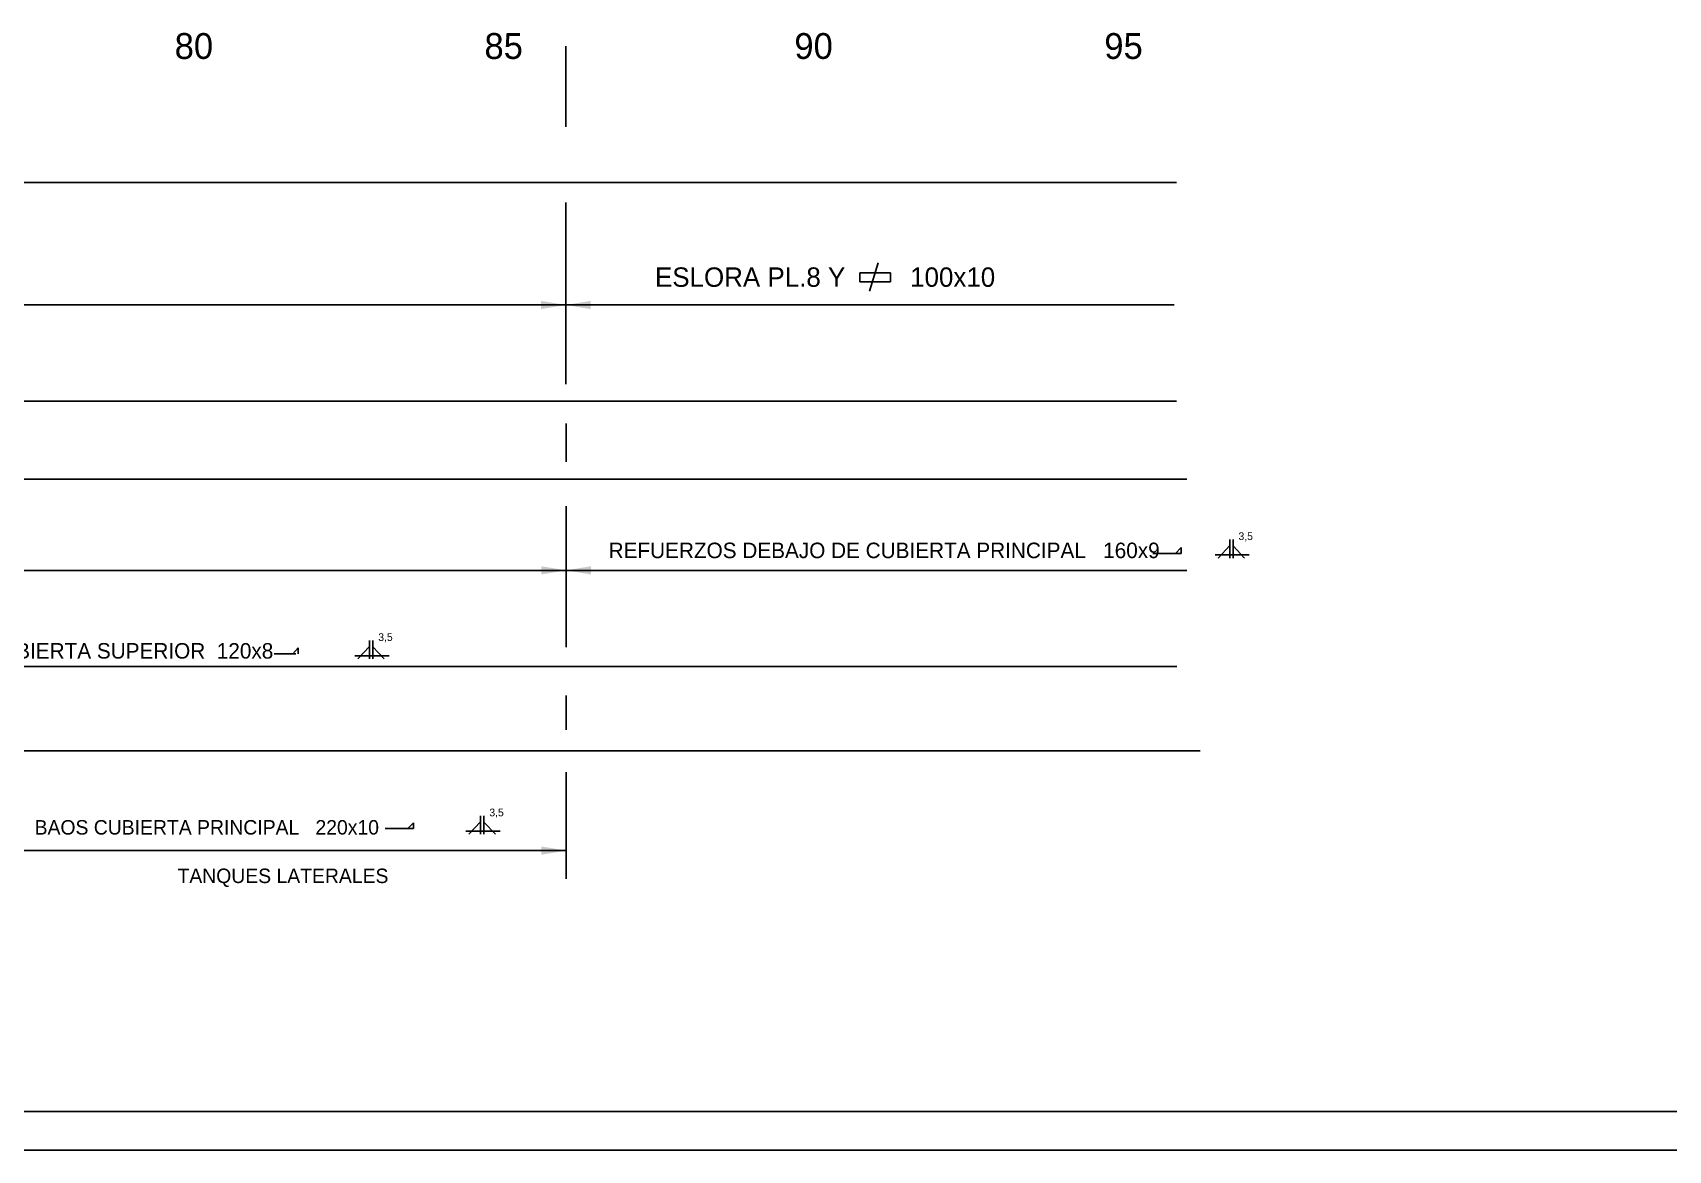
# Model space of a CAD drawing. Extents: x 14736 to 103911, y 8343 to 39843.
# Drawn here: x 68359 to 84172, y 8343 to 19150 of the extents above; entities that cross this region are included whole.
import ezdxf

# ---------------------------------------------------------------- set-up
doc = ezdxf.new("R2010")
doc.units = 0
doc.header["$LTSCALE"] = 20
doc.header["$MEASUREMENT"] = 0
doc.layers.get('0').update_dxf_attribs({"linetype": 'CONTINUOUS'})
doc.styles.get("Standard").update_dxf_attribs({"font": 'Gothic.TTF'})

msp = doc.modelspace()

# ---------------------------------------------------------------- linework, layer by layer
at = {"color": 6}
for p, q in [((73512.6621368, 19018.7193068), (73512.6621368, 18239.8744481)), ((51310.2208638, 17702.5912738), (79416.0908104, 17702.5912738)), ((73512.6621368, 17508.7142835), (73512.6621368, 15750.4392988)), ((19424.8989939, 16516.9247308), (79393.5095481, 16516.9247308)), ((19483.2779416, 15587.2390391), (79416.0908104, 15587.2390391)), ((73515.368107, 15369.3557016), (73515.368107, 15001.7635534)), ((19278.7287751, 14831.0595331), (79518.3653937, 14831.0595331)), ((73515.368107, 14570.7935262), (73515.368107, 13207.0947767)), ((79933.0417896, 14069.8815236), (79933.0417896, 14248.6793989)), ((79963.8627688, 14069.8815236), (79963.8627688, 14248.6793989)), ((79790.8103642, 14099.4520033), (80121.4982652, 14099.4520033)), ((79819.3053446, 14069.8815236), (79933.0417896, 14190.4243702)), ((80075.2243566, 14069.8815236), (79963.8627688, 14187.9073931)), ((19309.9346973, 13950.7632726), (79518.3653937, 13950.7632726)), ((71502.0527336, 13093.84791), (71615.7891786, 13214.3907567)), ((71615.7891786, 13093.84791), (71615.7891786, 13272.6457853)), ((71646.6101577, 13093.84791), (71646.6101577, 13272.6457853)), ((71757.9717456, 13093.84791), (71646.6101577, 13211.8737795)), ((48881.0086714, 13020.7495068), (79421.6271969, 13020.7495068)), ((71473.5577532, 13123.4183898), (71804.2456542, 13123.4183898)), ((73517.4935125, 12740.1295965), (73517.4935125, 12409.3626876)), ((48881.0086714, 12207.0972713), (79647.5169506, 12207.0972713)), ((73517.4935125, 12000.7682486), (73517.4935125, 10968.7118604)), ((72689.9066332, 11398.4634735), (72689.9066332, 11577.2613487)), ((72720.7276124, 11398.4634735), (72720.7276124, 11577.2613487)), ((72547.6752078, 11428.0339532), (72878.3631088, 11428.0339532)), ((72576.1701883, 11398.4634735), (72689.9066332, 11519.0063201)), ((72832.0892002, 11398.4634735), (72720.7276124, 11516.4893429)), ((63310.229301, 11240.7342267), (73517.4935125, 11240.7342267))]:
    msp.add_line(p, q, dxfattribs=at)
at = {"color": 3}
for p, q in [((76534.5454598, 16923.5542997), (76447.686104, 16650.1204997)), ((76356.6364566, 16829.0961122), (76356.6364566, 16740.138101)), ((76356.6364566, 16829.0961122), (76356.6364566, 16740.138101)), ((76356.6364566, 16829.0961122), (76651.4965457, 16829.0961122)), ((76356.6364566, 16829.0961122), (76651.4965457, 16829.0961122)), ((76651.4965457, 16829.0961122), (76651.4965457, 16740.138101)), ((76651.4965457, 16829.0961122), (76651.4965457, 16740.138101)), ((76356.6364566, 16740.138101), (76651.4965457, 16740.138101)), ((76356.6364566, 16740.138101), (76651.4965457, 16740.138101)), ((14735.8149593, 8342.942215), (103910.8149593, 8342.942215))]:
    msp.add_line(p, q, dxfattribs=at)
at = {"color": 2}
for p, q in [((79189.7444219, 14114.9179789), (79462.1280377, 14114.9179789)), ((79462.1280377, 14171.0861274), (79408.3995842, 14114.9179789)), ((79462.1280377, 14114.9179789), (79462.1280377, 14171.0861274)), ((70693.4328503, 13143.8587257), (70903.4894792, 13143.8587257)), ((70926.834325, 13200.0268742), (70873.1058714, 13143.8587257)), ((70926.834325, 13143.8587257), (70926.834325, 13200.0268742)), ((71767.232816, 11453.5572417), (72039.6164318, 11453.5572417)), ((72039.6164318, 11509.7253903), (71985.8879782, 11453.5572417)), ((72039.6164318, 11453.5572417), (72039.6164318, 11509.7253903)), ((15228.359857, 8717.942215), (103535.8149593, 8717.942215))]:
    msp.add_line(p, q, dxfattribs=at)
at = {"color": 1}
for points in [[(73272.6621368, 16476.9247308), (73272.6621368, 16556.9247308), (73512.6621368, 16516.9247308)], [(73753.115939, 16476.9247308), (73753.115939, 16556.9247308), (73513.115939, 16516.9247308)], [(73275.368107, 13910.7632726), (73275.368107, 13990.7632726), (73515.368107, 13950.7632726)], [(73755.8219092, 13910.7632726), (73755.8219092, 13990.7632726), (73515.8219092, 13950.7632726)], [(73277.0397103, 11200.7342267), (73277.0397103, 11280.7342267), (73517.0397103, 11240.7342267)]]:
    msp.add_solid(points, dxfattribs=at)

# ---------------------------------------------------------------- texts
at = {"color": 6}
for s, p in [('80', (69731.2168723, 18895.9795167)), ('85', (72726.4734895, 18895.9795167)), ('90', (75722.9503035, 18895.9795167)), ('95', (78719.4271174, 18895.9795167))]:
    msp.add_text(s, height=250, dxfattribs=at).set_placement(p)
at = {"color": 3}
for s, height, p in [('ESLORA PL.8 Y         100x10', 187.5, (74375.4770534, 16692.6153231)), ('3,5', 75, (80016.9416234, 14243.7005366)), ('REFUERZOS DEBAJO DE CUBIERTA PRINCIPAL   160x9', 150, (73926.9503752, 14068.7978445)), ('3,5', 75, (71699.6890124, 13267.6669231)), ('BAOS CUBIERTA SUPERIOR  120x8', 150, (67296.3785992, 13097.4718263)), ('3,5', 75, (72773.8064671, 11572.2824865)), ('BAOS CUBIERTA PRINCIPAL   220x10', 140, (68377.305805, 11395.9984318)), ('TANQUES LATERALES', 140, (69758.8222479, 10926.86205))]:
    msp.add_text(s, height=height, dxfattribs=at).set_placement(p)

doc.saveas('drawing.dxf')
